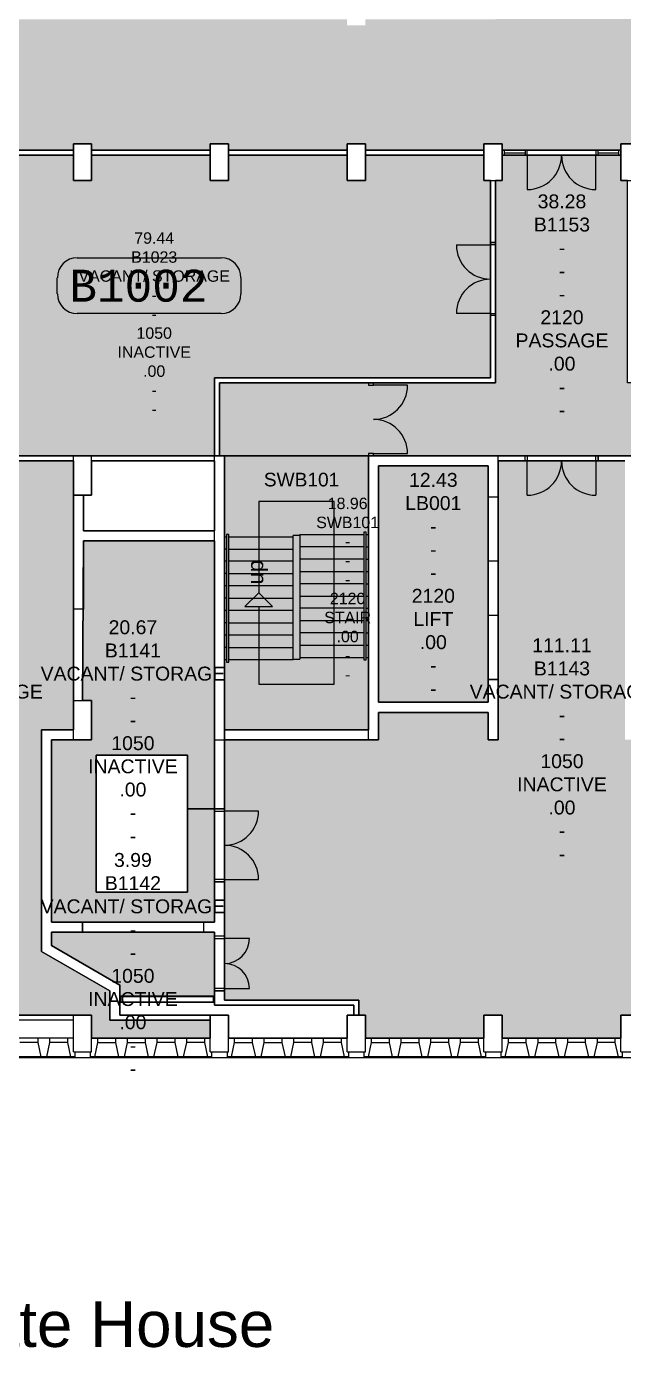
# Model space of a CAD drawing. Header units: inches. Extents: x -2632 to 158712, y -12611 to 70723.
# Drawn here: x 35239 to 48328, y -12611 to 16348 of the extents above; entities that cross this region are included whole.
import ezdxf

# ---------------------------------------------------------------- set-up
doc = ezdxf.new("R2010")
doc.units = ezdxf.units.IN
doc.header["$MEASUREMENT"] = 0
for name, color, linetype in [('BL', 8, 'Continuous'), ('DR', 8, 'Continuous'), ('GROS$', 1, 'Continuous'), ('HL-TMP', 7, 'Continuous'), ('RM', 4, 'Continuous'), ('RM$', 5, 'Continuous'), ('RM$TXT', 5, 'Continuous'), ('TEXT', 7, 'Continuous'), ('WA_EXT', 7, 'Continuous'), ('WN', 4, 'Continuous')]:
    doc.layers.add(name, color=color, linetype=linetype)
doc.styles.add('arial', font='arial.ttf')
doc.styles.add('MONOTXT', font='monotxt.shx')
doc.styles.get("Standard").update_dxf_attribs({"font": 'arial.ttf'})

msp = doc.modelspace()

# ---------------------------------------------------------------- hatches: boundary and pattern name
at = {"layer": 'HL-TMP', "true_color": 0x666666}
h = msp.add_hatch(color=251, dxfattribs=at)
h.paths.add_polyline_path([(63268, 13523), (61068, 13523), (61068, 13273), (60768, 13273), (60768, 12973), (60268, 12973), (60268, 13523), (57668, 13523), (57668, 12973), (57268, 12973), (57268, 13523), (54668, 13523), (54668, 12973), (54578, 12973), (54578, 6933), (60358, 6933), (60358, 9093), (63268, 9093)], flags=0)
h.paths.add_polyline_path([(45413, 12973), (45268, 12973), (45268, 13523), (42668, 13523), (42668, 12973), (42268, 12973), (42268, 13523), (39668, 13523), (39668, 12973), (39268, 12973), (39268, 13523), (36668, 13523), (36668, 12973), (36268, 12973), (36268, 13523), (33668, 13523), (33668, 12973), (33168, 12973), (33168, 13273), (32868, 13273), (32868, 13523), (30668, 13523), (30668, 9093), (33578, 9093), (33578, 6933), (39358, 6933), (39358, 8643), (45413, 8643), (45413, 8743)], flags=0)
h.paths.add_polyline_path([(5093, 61463), (2223, 61463), (2223, 58698), (5093, 58683)], flags=0)
h.paths.add_polyline_path([(39558, 61298), (36378, 61298), (36378, 58978), (39558, 58978)], flags=0)
h.paths.add_polyline_path([(48558, 61298), (45378, 61298), (45378, 58978), (48558, 58978)], flags=0)
h.paths.add_polyline_path([(57558, 61298), (54378, 61298), (54378, 58978), (57558, 58978)], flags=0)
h.paths.add_polyline_path([(67868, 61340), (66268, 61340), (66268, 61298), (63378, 61298), (63378, 58978), (67868, 58978)], flags=0)
h.paths.add_polyline_path([(33358, 8873), (23468, 8873), (23068, 8873), (23068, 6273), (23268, 6273), (23268, 6183), (30268, 6183), (30268, 6933), (33358, 6933)], flags=0)
h.paths.add_polyline_path([(30268, 5963), (23268, 5963), (23268, 4373), (23068, 4373), (23068, 3273), (23268, 3273), (23268, 1373), (23068, 1373), (23053, -4227), (23468, -4227), (23468, -4627), (23068, -4627), (23068, -5852), (24268, -5852), (24268, -5816), (24268, -5327), (24358, -5327), (24358, -4807), (24358, -3037), (23963, -3037), (23963, -1627), (23468, -1627), (23468, -1407), (24183, -1407), (24183, -2817), (27868, -2817), (27868, -2777), (24868, -2777), (24868, 1173), (27868, 1173), (27868, -2817), (28768, -2817), (29268, -2817), (29268, -887), (29268, 933), (30268, 933)], flags=0)
h.paths.add_polyline_path([(35568, 933), (36268, 933), (36268, 6073), (36268, 6823), (33578, 6823), (33578, -2816), (33358, -2816), (33358, 6713), (30668, 6713), (30668, 713), (29488, 713), (29488, -887), (29488, -3724), (29363, -3849), (29190, -3672), (27883, -4979), (28231, -5327), (28818, -5327), (29558, -4587), (30691, -4587), (30691, -4401), (33207, -4401), (33207, -4416), (33578, -4416), (33578, -4587), (34339, -4587), (35023, -4982), (35023, -5327), (36668, -5327), (36668, -5827), (39268, -5827), (39268, -5437), (37068, -5437), (37068, -4793), (35568, -3927)], flags=0)
h.paths.add_polyline_path([(29268, -3037), (27868, -3037), (24578, -3037), (24578, -4399), (27137, -4399), (27137, -4587), (27491, -4587), (27792, -4889), (29216, -3465), (29268, -3516)], flags=0)
h.paths.add_polyline_path([(27399, -4807), (26996, -4807), (26996, -4547), (26986, -4547), (24578, -4547), (24578, -4807), (24578, -5327), (24668, -5327), (24668, -5827), (27268, -5827), (27268, -5327), (27919, -5327)], flags=0)
h.paths.add_polyline_path([(39358, 5073), (36488, 5073), (36468, 1573), (36668, 1573), (36668, 713), (35788, 713), (35788, -3287), (36468, -3287), (39358, -3287), (39358, -800), (38768, -800), (38768, -2627), (36768, -2627), (36768, 373), (38768, 373), (38768, -800), (39358, -800)], flags=0)
h.paths.add_polyline_path([(39358, -3507), (36468, -3507), (35788, -3507), (35788, -3800), (37288, -4666), (37288, -4909), (39358, -4909)], flags=0)
h.paths.add_polyline_path([(54358, -800), (54358, 713), (50978, 713), (50978, 1313), (48578, 1313), (48578, 713), (48358, 713), (48358, 6823), (45578, 6823), (45578, 2033), (45578, 713), (45358, 713), (45358, 1313), (42958, 1313), (42958, 713), (39578, 713), (39578, -800), (39578, -4997), (42523, -4997), (42523, -5327), (42561, -5327), (42668, -5327), (42668, -5827), (45268, -5827), (45268, -5327), (45668, -5327), (45668, -5827), (48268, -5827), (48268, -5327), (48668, -5327), (48668, -5827), (51268, -5827), (51268, -5327), (51413, -5327), (51413, -4997), (54358, -4997), (54358, -4793), (54379, -4793), (54358, -3593)], flags=0)
h.paths.add_polyline_path([(57448, 5073), (54578, 5073), (54578, -3287), (57468, -3290), (57468, -3180), (57168, -2627), (55168, -2627), (55168, 373), (57168, 373), (57168, -2627), (57468, -3180), (58148, -3180), (58148, 713), (57268, 713), (57268, 1573), (57448, 1573)], flags=0)
h.paths.add_polyline_path([(57448, 6073), (57268, 6073), (57268, 6823), (54578, 6823), (54578, 5293), (57448, 5293)], flags=0)
h.paths.add_polyline_path([(57268, -5327), (57668, -5327), (58913, -5327), (58913, -4982), (59596, -4587), (60358, -4587), (60358, -2816), (60358, 6823), (57668, 6823), (57668, 1573), (57668, 933), (58368, 933), (58368, -3927), (56868, -4793), (56868, -5437), (54668, -5437), (54668, -5827), (57268, -5827)], flags=0)
h.paths.add_polyline_path([(66068, 1173), (69068, 1173), (69068, -2777), (66468, -2777), (66468, -3037), (65168, -3037), (64668, -3037), (64674, -3510), (64719, -3465), (66151, -4897), (66445, -4587), (66799, -4587), (66799, -4399), (69358, -4399), (69358, -3037), (69223, -3037), (69223, -2817), (69753, -2817), (69753, -1407), (70468, -1407), (70468, -1227), (70868, -1227), (70868, 1373), (70668, 1373), (70668, 3273), (70868, 3273), (70868, 4373), (70668, 4373), (70668, 5963), (69168, 5963), (63668, 5963), (63668, 933), (64668, 933), (64668, 713), (63268, 713), (63268, 6713), (60578, 6713), (60578, -2816), (60578, -4416), (60578, -4587), (60723, -4587), (60729, -4401), (63244, -4401), (63244, -4587), (64377, -4587), (65117, -5327), (65705, -5327), (66053, -4979), (64747, -3674), (64572, -3849), (64448, -3724), (64448, -887), (64668, -887), (64668, -2817), (66068, -2817)], flags=0)
h.paths.add_polyline_path([(58148, -3800), (58148, -3400), (57468, -3400), (54818, -3397), (54818, -3507), (54578, -3507), (54578, -4793), (54578, -4912), (56648, -4912), (56648, -4666)], flags=0)
h.paths.add_polyline_path([(70818, 8873), (60578, 8873), (60578, 6933), (63668, 6933), (63668, 6183), (69168, 6183), (70668, 6183), (70668, 6273), (70868, 6273)], flags=0)
h.paths.add_polyline_path([(54488, 12973), (54268, 12973), (54268, 13523), (51668, 13523), (51668, 12973), (51268, 12973), (51268, 13523), (48668, 13523), (48668, 12973), (48523, 12973), (48523, 8643), (54488, 8643)], flags=0)
h.paths.add_polyline_path([(61068, 34573), (64943, 34573), (64943, 27813), (60578, 27813), (60578, 28373), (61068, 28373), (61068, 28773), (60578, 28773), (60578, 34373), (61068, 34373)], flags=0)
h.paths.add_polyline_path([(72468, 44873), (70368, 44873), (70368, 45273), (69868, 46139), (67926, 45018), (62999, 45018), (62657, 45215), (60468, 46480), (59664, 46015), (57936, 45018), (53999, 45018), (51468, 46480), (48936, 45018), (44999, 45018), (44999, 45018), (42468, 46480), (39936, 45018), (35999, 45018), (35657, 45215), (35657, 45215), (33468, 46480), (30936, 45018), (25799, 45018), (25457, 45215), (24015, 46048), (23568, 45273), (23568, 44873), (23168, 44873), (23168, 40773), (23568, 40773), (23568, 40628), (32868, 40623), (32868, 40873), (33168, 40873), (33168, 41173), (33668, 41173), (33668, 40628), (34168, 40628), (35768, 40628), (36268, 40628), (36268, 41173), (36668, 41173), (36668, 40628), (39268, 40628), (39268, 41173), (39668, 41173), (39668, 40373), (39268, 40373), (39268, 40518), (38918, 40518), (38918, 39301), (39523, 39301), (39523, 34773), (39568, 34773), (39568, 34373), (39368, 34373), (39368, 34518), (39133, 34518), (39133, 33538), (39523, 33538), (39523, 31613), (43913, 31613), (45508, 35403), (43513, 35880), (45013, 37044), (45468, 36935), (45468, 38573), (48468, 38573), (48468, 36935), (48923, 37044), (50423, 35880), (48428, 35403), (45508, 35403), (43913, 31613), (48413, 31613), (54413, 31613), (54413, 40373), (54268, 40373), (54268, 41173), (54668, 41173), (54668, 40628), (57268, 40628), (57268, 41173), (57668, 41173), (57668, 40628), (60268, 40628), (60268, 41173), (60768, 41173), (60768, 40873), (61068, 40873), (61068, 40623), (70368, 40628), (70368, 40773), (71168, 40773), (71168, 40628), (72182, 40628), (72182, 40773), (72468, 40773)], flags=0)
h.paths.add_polyline_path([(54358, 6933), (51198, 6933), (51198, 933), (54358, 933)], flags=0)
h.paths.add_polyline_path([(79768, 13373), (72668, 13373), (72668, 11390), (72833, 10990), (73635, 10189), (74035, 10023), (78401, 10023), (78801, 10189), (79602, 10990), (79768, 11390)], flags=0)
h.paths.add_polyline_path([(79768, 47256), (79602, 47656), (78801, 48457), (78401, 48623), (74035, 48623), (73635, 48457), (72833, 47656), (72668, 47256), (72668, 45273), (78168, 45273), (78168, 45098), (79753, 45098), (79753, 45273)], flags=0)
h.paths.add_polyline_path([(21268, 47256), (21102, 47656), (20301, 48457), (19901, 48623), (15535, 48623), (15135, 48457), (14333, 47656), (14168, 47256), (14168, 45273), (19668, 45273), (21268, 45273)], flags=0)
h.paths.add_polyline_path([(21268, 13373), (19668, 13373), (15768, 13373), (15768, 13548), (14168, 13548), (14168, 11390), (14333, 10990), (15135, 10189), (15535, 10023), (19901, 10023), (20301, 10189), (21268, 11390)], flags=0)
h.paths.add_polyline_path([(127127, 43176), (121715, 46314), (120963, 45017), (121442, 44737), (122678, 44022), (122678, 40124), (120963, 39129), (121715, 37832), (127127, 40969), (127770, 42073)], flags=0)
h.paths.add_polyline_path([(42738, 6933), (39578, 6933), (39578, 6713), (39578, 933), (42738, 933)], flags=0)
h.paths.add_polyline_path([(93317, 43373), (88153, 43373), (81493, 43373), (81493, 41028), (86168, 41028), (86168, 40628), (89189, 40628), (89189, 40628), (93168, 40628), (93168, 41028), (93317, 41028)], flags=0)
h.paths.add_polyline_path([(12028, 43513), (968, 43513), (968, 43373), (68, 43373), (68, 43513), (-2332, 43513), (-2332, 41028), (-332, 41028), (668, 41028), (668, 40628), (7184, 40628), (7768, 40628), (7768, 41028), (12028, 41028)], flags=0)
h.paths.add_polyline_path([(105082, 39673), (103720, 39673), (103720, 37773), (105082, 37773)], flags=0)
h.paths.add_polyline_path([(105082, 46373), (103720, 46373), (103720, 44473), (105082, 44473)], flags=0)
h.paths.add_polyline_path([(88313, 48323), (86428, 48323), (86428, 43483), (88153, 43483), (88313, 43483)], flags=0)
h.paths.add_polyline_path([(7918, 61463), (5203, 61463), (5203, 58683), (7918, 58683)], flags=0)
h.paths.add_polyline_path([(12718, 61373), (11818, 61373), (11818, 61463), (10618, 61463), (10518, 61463), (10518, 58683), (11968, 58683), (11968, 58773), (12728, 58773)], flags=0)
h.paths.add_polyline_path([(5273, 13518), (7663, 13518), (7663, 4628), (7542, 4628), (7542, 4518), (7773, 4518), (7773, 3518), (5163, 3518), (5163, 4518), (5273, 4518), (5273, 7628)], flags=0)
h.paths.add_polyline_path([(72970, 49525), (71506, 49525), (71506, 48093), (71168, 48093), (71168, 48073), (71168, 47873), (70478, 47873), (70478, 46313), (72368, 46313), (72368, 47256), (72268, 47256), (72268, 47656), (72551, 47939), (72551, 47939), (73554, 48942)], flags=0)
h.paths.add_polyline_path([(54488, 8533), (48413, 8533), (48413, 12973), (48268, 12973), (48268, 13523), (45668, 13523), (45668, 12973), (45523, 12973), (45523, 8533), (39468, 8533), (39468, 6933), (39578, 6933), (42738, 6933), (42787, 6933), (47768, 6933), (50668, 6933), (51198, 6933), (54358, 6933), (54468, 6933)], flags=0)
h.paths.add_polyline_path([(13943, 16373), (13768, 16373), (13768, 16503), (12868, 16503), (12868, 16373), (11968, 16373), (11968, 16553), (5723, 16553), (968, 16553), (968, 16373), (968, 13628), (7323, 13628), (10004, 13628), (13682, 13628), (13768, 13628), (13768, 13773), (13943, 13773)], flags=0)
h.paths.add_polyline_path([(21443, 16373), (21268, 16373), (21268, 16503), (14168, 16503), (14168, 16373), (13993, 16373), (13993, 13773), (14168, 13773), (14168, 13598), (15768, 13598), (15768, 13773), (21268, 13773), (21443, 13773)], flags=0)
h.paths.add_polyline_path([(48413, 31613), (45523, 31613), (45523, 24113), (45523, 23893), (45523, 16503), (42668, 16503), (42668, 16373), (42268, 16373), (42268, 16503), (33668, 16503), (33668, 16373), (33604, 16373), (32868, 16373), (32868, 16503), (23468, 16503), (23468, 16373), (22768, 16373), (22768, 16503), (21668, 16503), (21668, 16373), (21493, 16373), (21493, 13773), (21668, 13773), (21668, 13628), (22709, 13628), (24268, 13628), (24268, 13773), (24668, 13773), (24668, 13633), (30268, 13633), (30268, 13773), (30668, 13773), (30668, 13633), (32868, 13633), (32868, 13773), (33668, 13773), (33668, 13633), (36268, 13633), (36268, 13773), (36668, 13773), (36668, 13633), (39268, 13633), (39268, 13773), (39668, 13773), (39668, 13633), (42268, 13633), (42268, 13773), (42668, 13773), (42668, 13633), (42723, 13633), (45268, 13633), (45268, 13773), (45668, 13773), (45668, 13633), (48268, 13633), (48268, 13773), (48668, 13773), (48668, 13633), (51268, 13633), (51268, 13773), (51668, 13773), (51668, 13633), (54268, 13633), (54268, 13773), (54668, 13773), (54668, 13633), (57268, 13633), (57268, 13773), (57668, 13773), (57668, 13633), (60268, 13633), (60268, 13773), (61068, 13773), (61068, 13633), (63268, 13633), (63268, 13773), (63358, 13773), (63358, 16518), (61411, 16518), (61068, 16518), (61068, 16373), (60268, 16373), (60268, 16518), (51668, 16518), (51668, 16373), (51268, 16373), (51268, 16518), (48413, 16518)], flags=0)
h.paths.add_polyline_path([(104382, 43531), (104382, 44363), (103750, 44363), (102578, 43680), (102578, 40466), (103750, 39783), (104382, 39783)], flags=0)
h.paths.add_polyline_path([(23118, 44873), (19668, 44873), (14168, 44873), (13768, 44873), (12078, 44873), (12078, 43733), (12418, 43733), (12418, 43513), (12078, 43513), (12078, 41028), (12868, 41028), (12868, 40628), (13768, 40628), (13768, 40773), (14168, 40773), (14168, 40628), (21268, 40628), (21268, 40773), (21668, 40773), (21668, 40628), (22768, 40628), (22768, 40773), (23118, 40773)], flags=0)
at = {"layer": 'HL-TMP', "true_color": 0xcccccc}
h = msp.add_hatch(color=254, dxfattribs=at)
h.paths.add_polyline_path([(45358, 3433), (45358, 6713), (42958, 6713), (42958, 1533), (45358, 1533), (45358, 2033)], flags=0)
h.paths.add_polyline_path([(50978, 6713), (50668, 6713), (48578, 6713), (48578, 1533), (48705, 1533), (50978, 1533)], flags=0)
h.paths.add_polyline_path([(76218, 40373), (76518, 40373), (76518, 40408), (79594, 40408), (79594, 40373), (79768, 40373), (79768, 38390), (79602, 37990), (78839, 37205), (78401, 37023), (76218, 37023)], flags=0)
h.paths.add_polyline_path([(72668, 40373), (72782, 40373), (72782, 40408), (75918, 40408), (75918, 40373), (76218, 40373), (76218, 37023), (74152, 37023), (74035, 37023), (73635, 37189), (72833, 37990), (72668, 38390)], flags=0)

# ---------------------------------------------------------------- linework, layer by layer
at = {"layer": 'BL', "linetype": 'Continuous'}
for p, q in [((39678, 5213), (39628, 5213)), ((39628, 5213), (39628, 2413)), ((39678, 2413), (39678, 5213)), ((41233, 5213), (41233, 2479)), ((41233, 5213), (42638, 5213)), ((42688, 5213), (42738, 5213)), ((42738, 5213), (42738, 2513)), ((39578, 5163), (39578, 2463)), ((39578, 5163), (39628, 5163)), ((39678, 5163), (41083, 5163)), ((41083, 2463), (41083, 5188)), ((41233, 5188), (41083, 5188)), ((42638, 4943), (41233, 4943)), ((42688, 4943), (42738, 4943)), ((39628, 4893), (39578, 4893)), ((39678, 4893), (41083, 4893)), ((42638, 4673), (41233, 4673)), ((42688, 4673), (42738, 4673)), ((39628, 4623), (39578, 4623)), ((39628, 4353), (39578, 4353)), ((41083, 4623), (39678, 4623)), ((39678, 4353), (41083, 4353)), ((41233, 4403), (42638, 4403)), ((42688, 4403), (42738, 4403)), ((39628, 4083), (39578, 4083)), ((41083, 4083), (39678, 4083)), ((42638, 4133), (41233, 4133)), ((42688, 4133), (42738, 4133)), ((39628, 3813), (39578, 3813)), ((39678, 3813), (41083, 3813)), ((41233, 3863), (42638, 3863)), ((42688, 3863), (42738, 3863)), ((39628, 3543), (39578, 3543)), ((41083, 3543), (39678, 3543)), ((42638, 3593), (41233, 3593)), ((42688, 3593), (42738, 3593)), ((39628, 3273), (39578, 3273)), ((39678, 3273), (41083, 3273)), ((41233, 3323), (42638, 3323)), ((42688, 3323), (42738, 3323)), ((39628, 3003), (39578, 3003)), ((41083, 3003), (39678, 3003)), ((42638, 3053), (41233, 3053)), ((42688, 3053), (42738, 3053)), ((39628, 2733), (39578, 2733)), ((39678, 2733), (41083, 2733)), ((41233, 2783), (42638, 2783)), ((42688, 2783), (42738, 2783)), ((39628, 2463), (39578, 2463)), ((39628, 2413), (39678, 2413)), ((41083, 2463), (39678, 2463)), ((41083, 2479), (41233, 2479)), ((41233, 2513), (42638, 2513)), ((42688, 2513), (42738, 2513))]:
    msp.add_line(p, q, dxfattribs=at)
for points in [[(40330, 3632), (40330, 1932), (41985, 1932), (41985, 5933)], [(41985, 5933), (40330, 5933), (40330, 3932)], [(42688, 5263), (42638, 5263), (42638, 2463), (42688, 2463), (42688, 5263)], [(40330, 3932), (40030, 3632), (40630, 3632), (40330, 3932)]]:
    msp.add_lwpolyline(points, dxfattribs=at)
at = {"layer": 'DR', "linetype": 'Continuous'}
for p, q in [((45718, 13523), (45718, 13633)), ((48218, 13633), (48218, 13523)), ((46218, 13523), (46218, 12773)), ((47718, 12773), (47718, 13523)), ((44663, 11558), (45413, 11558)), ((45413, 10058), (44663, 10058)), ((43595, 8483), (42845, 8483)), ((42845, 6983), (43595, 6983)), ((46218, 6073), (46218, 6823)), ((47718, 6823), (47718, 6073)), ((40328, -850), (39578, -850)), ((39578, -2350), (40328, -2350)), ((40128, -3643), (39578, -3643)), ((39578, -4743), (40128, -4743))]:
    msp.add_line(p, q, dxfattribs=at)
for points in [[(46218, 13523), (46218, 13633), (46168, 13633), (46168, 13523), (46218, 13523)], [(47768, 13523), (47768, 13633), (47718, 13633), (47718, 13523), (47768, 13523)], [(45413, 11608), (45523, 11608), (45523, 11558), (45413, 11558), (45413, 11608)], [(45413, 10058), (45523, 10058), (45523, 10008), (45413, 10008), (45413, 10058)], [(42845, 8533), (42735, 8533), (42735, 8483), (42845, 8483), (42845, 8533)], [(42845, 6983), (42735, 6983), (42735, 6933), (42845, 6933), (42845, 6983)], [(46168, 6823), (46168, 6933), (46218, 6933), (46218, 6823), (46168, 6823)], [(47718, 6823), (47718, 6933), (47768, 6933), (47768, 6823), (47718, 6823)], [(39578, -800), (39358, -800), (39358, -850), (39578, -850), (39578, -800)], [(39578, -2350), (39358, -2350), (39358, -2400), (39578, -2400), (39578, -2350)], [(39578, -3643), (39578, -3593), (39358, -3593), (39358, -3643), (39578, -3643)], [(39578, -4793), (39578, -4743), (39358, -4743), (39358, -4793), (39578, -4793)]]:
    msp.add_lwpolyline(points, dxfattribs=at)
for centre, radius, start, end in [((46218, 13523), 750, 270, 0), ((47718, 13523), 750, 180, 270), ((45413, 11558), 750, 180, 270), ((45413, 10058), 750, 90, 180), ((42845, 8483), 750, 270, 360), ((42845, 6983), 750, 360, 90), ((46218, 6823), 750, 270, 0), ((47718, 6823), 750, 180, 270), ((39578, -850), 750, 270, 0), ((39578, -2350), 750, 0, 90), ((39578, -3643), 550, 270, 0), ((39578, -4743), 550, 0, 90)]:
    msp.add_arc(centre, radius, start, end, dxfattribs=at)
at = {"layer": 'GROS$'}
for points in [[(48668, 13773), (48268, 13773), (48268, 13633), (45668, 13633), (45668, 13773), (45268, 13773), (45268, 13633), (42723, 13633), (42668, 13633), (42668, 13773), (42268, 13773), (42268, 13633), (39668, 13633), (39668, 13773), (39268, 13773), (39268, 13633), (36668, 13633), (36668, 13773), (36268, 13773), (36268, 13633), (33668, 13633)], [(33668, 13523), (36268, 13523), (36268, 12973), (36668, 12973), (36668, 13523), (39268, 13523), (39268, 12973), (39668, 12973), (39668, 13523), (42268, 13523), (42268, 12973), (42668, 12973), (42668, 13523), (45268, 13523), (45268, 12973), (45413, 12973), (45413, 8743), (45413, 8643), (39358, 8643), (39358, 6933), (33578, 6933)], [(50668, 6933), (47768, 6933), (42787, 6933), (42738, 6933), (42738, 933), (39578, 933), (39578, 6713), (39578, 6933), (39468, 6933), (39468, 8533), (45523, 8533), (45523, 12973), (45668, 12973), (45668, 13523), (48268, 13523), (48268, 12973), (48668, 12973)], [(33578, 6823), (36268, 6823), (36268, 6073), (36668, 6073), (36668, 6823), (39358, 6823), (39358, 5293), (36488, 5293), (36488, 6073), (36268, 6073), (36268, 933), (35568, 933), (35568, -3927), (37068, -4793), (37068, -5437), (39268, -5437), (39268, -5327), (37288, -5327), (37288, -5039), (39358, -5039), (39358, -5107), (42413, -5107), (42413, -5327), (42268, -5327), (42268, -5827), (39668, -5827), (39668, -5327), (39268, -5327), (39268, -5827), (36668, -5827), (36668, -5327), (35023, -5327)], [(48668, -5327), (48268, -5327), (48268, -5827), (45668, -5827), (45668, -5327), (45268, -5327), (45268, -5827), (42668, -5827), (42668, -5327), (42561, -5327), (42523, -5327), (42523, -4997), (39578, -4997), (39578, -800), (39358, -800), (39358, -3287), (36468, -3287), (36468, -3507), (39358, -3507), (39358, -4909), (37288, -4909), (37288, -4666), (35788, -3800), (35788, -3507), (36468, -3507), (36468, -3287), (35788, -3287), (35788, 713), (36668, 713), (36668, 1573), (36468, 1573), (36488, 5073), (39358, 5073), (39358, -800), (38768, -800), (38768, 373), (36768, 373), (36768, -2627), (38768, -2627), (38768, -800), (39578, -800), (39578, 713), (42958, 713), (42958, 1313), (45358, 1313), (45358, 713), (45578, 713), (45578, 2033), (45468, 2033), (45358, 2033), (45358, 1533), (42958, 1533), (42958, 6713), (45358, 6713), (45358, 3433), (45358, 2033), (45578, 2033), (45578, 6823), (48358, 6823)], [(70928, -6262), (23007, -6262)]]:
    msp.add_lwpolyline(points, dxfattribs=at)
at = {"layer": 'RM'}
for points in [[(39358, 6823), (36668, 6823), (36668, 6073), (36488, 6073), (36488, 5293), (39358, 5293)], [(42738, 6933), (39578, 6933), (39578, 6713), (39578, 933), (42738, 933)], [(38768, -800), (38768, 373), (36768, 373), (36768, -2627), (38768, -2627)], [(42268, -5327), (42413, -5327), (42413, -5107), (39358, -5107), (39358, -5039), (37288, -5039), (37288, -5327), (39268, -5327), (39668, -5327), (39668, -5827), (42268, -5827)]]:
    msp.add_lwpolyline(points, close=True, dxfattribs=at)
at = {"layer": 'RM$'}
for points in [[(33668, 13633), (36268, 13633), (36268, 13773), (36668, 13773), (36668, 13633), (39268, 13633), (39268, 13773), (39668, 13773), (39668, 13633), (42268, 13633), (42268, 13773), (42668, 13773), (42668, 13633), (42723, 13633), (45268, 13633), (45268, 13773), (45668, 13773), (45668, 13633), (48268, 13633), (48268, 13773), (48668, 13773)], [(33578, 6933), (39358, 6933), (39358, 8643), (45413, 8643), (45413, 8743), (45413, 12973), (45268, 12973), (45268, 13523), (42668, 13523), (42668, 12973), (42268, 12973), (42268, 13523), (39668, 13523), (39668, 12973), (39268, 12973), (39268, 13523), (36668, 13523), (36668, 12973), (36268, 12973), (36268, 13523), (33668, 13523)], [(35023, -5327), (36668, -5327), (36668, -5827), (39268, -5827), (39268, -5437), (37068, -5437), (37068, -4793), (35568, -3927), (35568, 933), (36268, 933), (36268, 6073), (36268, 6823), (33578, 6823)], [(48358, 6823), (45578, 6823), (45578, 2033), (45578, 713), (45358, 713), (45358, 1313), (42958, 1313), (42958, 713), (39578, 713), (39578, -800), (39578, -4997), (42523, -4997), (42523, -5327), (42561, -5327), (42668, -5327), (42668, -5827), (45268, -5827), (45268, -5327), (45668, -5327), (45668, -5827), (48268, -5827), (48268, -5327), (48668, -5327)]]:
    msp.add_lwpolyline(points, dxfattribs=at)
for points in [[(54488, 8533), (48413, 8533), (48413, 12973), (48268, 12973), (48268, 13523), (45668, 13523), (45668, 12973), (45523, 12973), (45523, 8533), (39468, 8533), (39468, 6933), (39578, 6933), (42738, 6933), (42787, 6933), (47768, 6933), (50668, 6933), (51198, 6933), (54358, 6933), (54468, 6933)], [(42738, 6933), (39578, 6933), (39578, 6713), (39578, 933), (42738, 933)], [(45358, 3433), (45358, 6713), (42958, 6713), (42958, 1533), (45358, 1533), (45358, 2033)], [(39358, 5073), (36488, 5073), (36468, 1573), (36668, 1573), (36668, 713), (35788, 713), (35788, -3287), (36468, -3287), (39358, -3287), (39358, -800), (38768, -800), (38768, -2627), (36768, -2627), (36768, 373), (38768, 373), (38768, -800), (39358, -800)], [(39358, -3507), (36468, -3507), (35788, -3507), (35788, -3800), (37288, -4666), (37288, -4909), (39358, -4909)]]:
    msp.add_lwpolyline(points, close=True, dxfattribs=at)
at = {"layer": 'TEXT', "linetype": 'Continuous'}
for p, q in [((36354, 11277), (39504, 11277)), ((35916, 10490), (35916, 10840)), ((39941, 10840), (39941, 10490)), ((39504, 10052), (36354, 10052))]:
    msp.add_line(p, q, dxfattribs=at)
for centre, start, end in [((36354, 10840), 90, 180), ((39504, 10840), 0, 90), ((36354, 10490), 180, 270), ((39504, 10490), 270, 0)]:
    msp.add_arc(centre, 437, start, end, dxfattribs=at)
at = {"layer": 'WA_EXT', "linetype": 'Continuous'}
for p, q in [((33668, 13633), (36268, 13633)), ((36668, 13773), (36268, 13773)), ((36268, 13773), (36268, 12973)), ((36268, 13523), (36268, 13633)), ((36668, 13773), (36668, 12973)), ((39268, 13633), (36668, 13633)), ((36668, 13523), (36668, 13633)), ((39668, 13773), (39268, 13773)), ((39268, 13773), (39268, 12973)), ((39268, 13523), (39268, 13633)), ((39668, 13773), (39668, 12973)), ((39668, 13633), (42268, 13633)), ((39668, 13523), (39668, 13633)), ((42668, 13773), (42268, 13773)), ((42268, 13773), (42268, 12973)), ((42268, 13523), (42268, 13633)), ((42668, 13773), (42668, 12973)), ((45268, 13633), (42668, 13633)), ((42668, 13523), (42668, 13633)), ((45668, 13773), (45268, 13773)), ((45268, 13773), (45268, 12973)), ((45268, 13523), (45268, 13633)), ((45668, 13773), (45668, 12973)), ((48668, 13773), (48268, 13773)), ((48268, 13773), (48268, 12973)), ((33668, 13523), (36268, 13523)), ((39268, 13523), (36668, 13523)), ((39668, 13523), (42268, 13523)), ((45268, 13523), (42668, 13523)), ((36268, 12973), (36668, 12973)), ((39268, 12973), (39668, 12973)), ((42268, 12973), (42668, 12973)), ((45268, 12973), (45668, 12973)), ((45413, 12973), (45413, 11608)), ((45413, 12973), (45523, 12973)), ((45523, 12973), (45523, 11608)), ((48268, 12973), (48668, 12973)), ((45523, 11608), (45413, 11608)), ((45523, 10008), (45413, 10008)), ((45413, 10008), (45413, 8643)), ((45523, 10008), (45523, 8533)), ((39358, 6823), (39358, 8643)), ((45413, 8643), (39358, 8643)), ((39468, 6933), (39468, 8533)), ((45523, 8533), (39468, 8533)), ((33578, 6933), (36268, 6933)), ((33578, 6823), (36268, 6823)), ((36268, 6933), (36668, 6933)), ((36268, 6073), (36268, 6933)), ((36268, 6823), (36268, 6933)), ((36668, 6073), (36668, 6933)), ((36668, 6933), (39468, 6933)), ((36668, 6823), (36668, 6933)), ((36668, 6823), (39358, 6823)), ((39578, 6933), (39358, 6933)), ((39358, 713), (39358, 6933)), ((39578, 713), (39578, 6933)), ((42738, 713), (42738, 6933)), ((42738, 6933), (45578, 6933)), ((42958, 6713), (45358, 6713)), ((42958, 1533), (42958, 6713)), ((45358, 6033), (45358, 6713)), ((45578, 6033), (45578, 6933)), ((45578, 6933), (46168, 6933)), ((45578, 6823), (45578, 6933)), ((45578, 6823), (46168, 6823)), ((46168, 6823), (46168, 6933)), ((47768, 6823), (47768, 6933)), ((47768, 6933), (48358, 6933)), ((47768, 6823), (48358, 6823)), ((36668, 6073), (36268, 6073)), ((36268, 6073), (36268, 3573)), ((36268, 6073), (36488, 6073)), ((36488, 6073), (36488, 5293)), ((45578, 6033), (45358, 6033)), ((36488, 5293), (39358, 5293)), ((39358, 5073), (39358, 5293)), ((36488, 5073), (39358, 5073)), ((36488, 5073), (36488, 3573)), ((45358, 4633), (45578, 4633)), ((45358, 3433), (45358, 4633)), ((45578, 3433), (45578, 4633)), ((36488, 3573), (36268, 3573)), ((45578, 3433), (45358, 3433)), ((45358, 1533), (45358, 2033)), ((45358, 2033), (45578, 2033)), ((45578, 713), (45578, 2033)), ((36268, 1573), (36668, 1573)), ((36268, 713), (36268, 1573)), ((36668, 713), (36668, 1573)), ((45358, 1533), (42958, 1533)), ((42958, 713), (42958, 1313)), ((42958, 1313), (45358, 1313)), ((45358, 713), (45358, 1313)), ((36268, 933), (35568, 933)), ((35568, 933), (35568, -3927)), ((36268, 713), (36268, 933)), ((39578, 933), (39578, -800)), ((39578, 933), (42738, 933)), ((42738, 713), (42738, 933)), ((35788, 713), (35788, -3287)), ((36268, 713), (35788, 713)), ((36668, 713), (36268, 713)), ((39358, 713), (39578, 713)), ((39358, 713), (39358, -800)), ((39358, 713), (42738, 713)), ((42738, 713), (42958, 713)), ((45358, 713), (45578, 713)), ((36768, 373), (38768, 373)), ((36768, -2627), (36768, 373)), ((38768, 373), (38768, -2627)), ((39578, -800), (39358, -800)), ((39578, -2400), (39358, -2400)), ((39358, -2400), (39358, -3287)), ((39578, -2400), (39578, -3593)), ((38768, -2627), (36768, -2627)), ((36468, -3287), (35788, -3287)), ((36468, -3287), (36468, -3507)), ((39358, -3287), (39118, -3287)), ((39118, -3287), (39118, -3507)), ((35788, -3507), (36468, -3507)), ((35788, -3507), (35788, -3800)), ((39118, -3507), (39358, -3507)), ((39358, -3507), (39358, -3593)), ((39578, -3593), (39358, -3593)), ((35568, -3927), (37068, -4793)), ((35788, -3800), (37288, -4666)), ((37068, -4793), (37068, -5437)), ((37288, -5327), (37288, -4666)), ((39578, -4793), (39358, -4793)), ((39358, -4793), (39358, -5107)), ((39578, -4793), (39578, -4997)), ((39358, -5107), (42413, -5107)), ((39578, -4997), (42523, -4997)), ((42413, -5327), (42413, -5107)), ((42523, -5327), (42523, -4997)), ((36268, -5437), (34913, -5437)), ((36268, -5327), (35023, -5327)), ((36268, -5437), (36268, -5327)), ((36668, -5327), (36268, -5327)), ((36268, -6127), (36268, -5327)), ((36668, -6127), (36668, -5327)), ((39268, -5437), (37068, -5437)), ((39268, -5327), (37288, -5327)), ((39268, -5437), (39268, -5327)), ((39668, -5327), (39268, -5327)), ((39268, -6127), (39268, -5327)), ((39668, -6127), (39668, -5327)), ((42668, -5327), (42268, -5327)), ((42268, -6127), (42268, -5327)), ((42413, -5327), (42523, -5327)), ((42668, -6127), (42668, -5327)), ((45668, -5327), (45268, -5327)), ((45268, -6127), (45268, -5327)), ((45668, -6127), (45668, -5327)), ((48668, -5327), (48268, -5327)), ((48268, -6127), (48268, -5327)), ((36268, -6127), (36668, -6127)), ((39268, -6127), (39668, -6127)), ((42268, -6127), (42668, -6127)), ((45268, -6127), (45668, -6127)), ((48268, -6127), (48668, -6127))]:
    msp.add_line(p, q, dxfattribs=at)
msp.add_lwpolyline([(39331, -5040), (37306, -5040), (37306, -4912), (39331, -4912), (39331, -5040)], dxfattribs=at)
at = {"layer": 'WN', "linetype": 'Continuous'}
for p, q in [((45718, 13578), (46168, 13578)), ((47768, 13578), (48218, 13578)), ((36268, -5827), (34968, -5827)), ((35489, -5927), (35096, -5927)), ((35746, -5827), (35489, -5827)), ((35489, -5827), (35489, -5927)), ((35489, -5927), (35557, -6237)), ((35746, -5927), (35678, -6237)), ((35746, -5827), (35746, -5927)), ((36139, -5927), (35746, -5927)), ((36268, -5827), (36139, -5827)), ((36139, -5827), (36139, -5927)), ((36139, -5927), (36207, -6237)), ((36668, -5827), (36796, -5827)), ((36668, -5827), (37968, -5827)), ((37968, -5827), (36668, -5827)), ((36796, -5927), (36728, -6237)), ((36796, -5827), (36796, -5927)), ((36796, -5927), (37189, -5927)), ((37189, -5827), (37189, -5927)), ((37189, -5827), (37446, -5827)), ((37189, -5927), (37257, -6237)), ((37446, -5927), (37378, -6237)), ((37446, -5827), (37446, -5927)), ((37446, -5927), (37839, -5927)), ((37839, -5827), (37839, -5927)), ((37839, -5827), (38096, -5827)), ((38096, -5827), (37839, -5827)), ((37839, -5827), (37839, -5927)), ((37839, -5927), (37907, -6237)), ((37839, -5927), (37907, -6237)), ((39268, -5827), (37968, -5827)), ((38096, -5927), (38028, -6237)), ((38096, -5927), (38028, -6237)), ((38096, -5827), (38096, -5927)), ((38096, -5827), (38096, -5927)), ((38489, -5927), (38096, -5927)), ((38746, -5827), (38489, -5827)), ((38489, -5827), (38489, -5927)), ((38489, -5927), (38557, -6237)), ((38746, -5927), (38678, -6237)), ((38746, -5827), (38746, -5927)), ((39139, -5927), (38746, -5927)), ((39268, -5827), (39139, -5827)), ((39139, -5827), (39139, -5927)), ((39139, -5927), (39207, -6237)), ((39668, -5827), (39796, -5827)), ((39668, -5827), (40968, -5827)), ((40968, -5827), (39668, -5827)), ((39796, -5927), (39728, -6237)), ((39796, -5827), (39796, -5927)), ((39796, -5927), (40189, -5927)), ((40189, -5827), (40189, -5927)), ((40189, -5827), (40446, -5827)), ((40189, -5927), (40257, -6237)), ((40446, -5927), (40378, -6237)), ((40446, -5827), (40446, -5927)), ((40446, -5927), (40839, -5927)), ((40839, -5827), (40839, -5927)), ((40839, -5827), (41096, -5827)), ((41096, -5827), (40839, -5827)), ((40839, -5827), (40839, -5927)), ((40839, -5927), (40907, -6237)), ((40839, -5927), (40907, -6237)), ((42268, -5827), (40968, -5827)), ((41096, -5927), (41028, -6237)), ((41096, -5927), (41028, -6237)), ((41096, -5827), (41096, -5927)), ((41096, -5827), (41096, -5927)), ((41489, -5927), (41096, -5927)), ((41746, -5827), (41489, -5827)), ((41489, -5827), (41489, -5927)), ((41489, -5927), (41557, -6237)), ((41746, -5927), (41678, -6237)), ((41746, -5827), (41746, -5927)), ((42139, -5927), (41746, -5927)), ((42268, -5827), (42139, -5827)), ((42139, -5827), (42139, -5927)), ((42139, -5927), (42207, -6237)), ((42668, -5827), (42796, -5827)), ((42668, -5827), (43968, -5827)), ((43968, -5827), (42668, -5827)), ((42796, -5927), (42728, -6237)), ((42796, -5827), (42796, -5927)), ((42796, -5927), (43189, -5927)), ((43189, -5827), (43189, -5927)), ((43189, -5827), (43446, -5827)), ((43189, -5927), (43257, -6237)), ((43446, -5927), (43378, -6237)), ((43446, -5827), (43446, -5927)), ((43446, -5927), (43839, -5927)), ((43839, -5827), (43839, -5927)), ((43839, -5827), (44096, -5827)), ((44096, -5827), (43839, -5827)), ((43839, -5827), (43839, -5927)), ((43839, -5927), (43907, -6237)), ((43839, -5927), (43907, -6237)), ((45268, -5827), (43968, -5827)), ((44096, -5927), (44028, -6237)), ((44096, -5927), (44028, -6237)), ((44096, -5827), (44096, -5927)), ((44096, -5827), (44096, -5927)), ((44489, -5927), (44096, -5927)), ((44746, -5827), (44489, -5827)), ((44489, -5827), (44489, -5927)), ((44489, -5927), (44557, -6237)), ((44746, -5927), (44678, -6237)), ((44746, -5827), (44746, -5927)), ((45139, -5927), (44746, -5927)), ((45268, -5827), (45139, -5827)), ((45139, -5827), (45139, -5927)), ((45139, -5927), (45207, -6237)), ((45668, -5827), (45796, -5827)), ((45668, -5827), (46968, -5827)), ((46968, -5827), (45668, -5827)), ((45796, -5927), (45728, -6237)), ((45796, -5827), (45796, -5927)), ((45796, -5927), (46189, -5927)), ((46189, -5827), (46189, -5927)), ((46189, -5827), (46446, -5827)), ((46189, -5927), (46257, -6237)), ((46446, -5927), (46378, -6237)), ((46446, -5827), (46446, -5927)), ((46446, -5927), (46839, -5927)), ((46839, -5827), (46839, -5927)), ((46839, -5827), (47096, -5827)), ((47096, -5827), (46839, -5827)), ((46839, -5827), (46839, -5927)), ((46839, -5927), (46907, -6237)), ((46839, -5927), (46907, -6237)), ((48268, -5827), (46968, -5827)), ((47096, -5927), (47028, -6237)), ((47096, -5927), (47028, -6237)), ((47096, -5827), (47096, -5927)), ((47096, -5827), (47096, -5927)), ((47489, -5927), (47096, -5927)), ((47746, -5827), (47489, -5827)), ((47489, -5827), (47489, -5927)), ((47489, -5927), (47557, -6237)), ((47746, -5927), (47678, -6237)), ((47746, -5827), (47746, -5927)), ((48139, -5927), (47746, -5927)), ((48268, -5827), (48139, -5827)), ((48139, -5827), (48139, -5927)), ((48139, -5927), (48207, -6237)), ((36207, -6237), (33636, -6237)), ((35618, -6237), (35518, -6237)), ((35518, -6237), (35718, -6237)), ((36299, -6237), (36199, -6237)), ((36299, -6127), (36299, -6237)), ((36636, -6127), (36636, -6237)), ((39207, -6237), (36636, -6237)), ((36636, -6237), (36736, -6237)), ((37418, -6237), (37218, -6237)), ((37318, -6237), (37418, -6237)), ((37968, -6237), (37868, -6237)), ((37968, -6237), (37868, -6237)), ((37968, -6237), (38068, -6237)), ((37968, -6237), (38068, -6237)), ((38618, -6237), (38518, -6237)), ((38518, -6237), (38718, -6237)), ((39299, -6237), (39199, -6237)), ((39299, -6127), (39299, -6237)), ((39636, -6127), (39636, -6237)), ((42207, -6237), (39636, -6237)), ((39636, -6237), (39736, -6237)), ((40418, -6237), (40218, -6237)), ((40318, -6237), (40418, -6237)), ((40968, -6237), (40868, -6237)), ((40968, -6237), (40868, -6237)), ((40968, -6237), (41068, -6237)), ((40968, -6237), (41068, -6237)), ((41618, -6237), (41518, -6237)), ((41518, -6237), (41718, -6237)), ((42299, -6237), (42199, -6237)), ((42299, -6127), (42299, -6237)), ((42636, -6127), (42636, -6237)), ((45207, -6237), (42636, -6237)), ((42636, -6237), (42736, -6237)), ((43418, -6237), (43218, -6237)), ((43318, -6237), (43418, -6237)), ((43968, -6237), (43868, -6237)), ((43968, -6237), (43868, -6237)), ((43968, -6237), (44068, -6237)), ((43968, -6237), (44068, -6237)), ((44618, -6237), (44518, -6237)), ((44518, -6237), (44718, -6237)), ((45299, -6237), (45199, -6237)), ((45299, -6127), (45299, -6237)), ((45636, -6127), (45636, -6237)), ((48207, -6237), (45636, -6237)), ((45636, -6237), (45736, -6237)), ((46418, -6237), (46218, -6237)), ((46318, -6237), (46418, -6237)), ((46968, -6237), (46868, -6237)), ((46968, -6237), (46868, -6237)), ((46968, -6237), (47068, -6237)), ((46968, -6237), (47068, -6237)), ((47618, -6237), (47518, -6237)), ((47518, -6237), (47718, -6237)), ((48299, -6237), (48199, -6237)), ((48299, -6127), (48299, -6237))]:
    msp.add_line(p, q, dxfattribs=at)
for points in [[(46168, 13523), (45668, 13523), (45668, 13633), (46168, 13633)], [(47768, 13523), (48268, 13523), (48268, 13633), (47768, 13633)]]:
    msp.add_lwpolyline(points, dxfattribs=at)

# ---------------------------------------------------------------- texts
at = {"layer": 'BL', "linetype": 'Continuous'}
msp.add_text('up', height=347.7, rotation=90, dxfattribs=at).set_placement((40430, 4114))
at = {"layer": 'RM$TXT', "attachment_point": 8}
for s, insert, char_height in [('38.28^M^JB1153^M^J-^M^J-^M^J-^M^J2120^M^JPASSAGE^M^J.00^M^J-^M^J-^M^J', (46978, 7788), 304.8), ('79.44^M^JB1023^M^JVACANT/ STORAGE^M^J-^M^J-^M^J1050^M^JINACTIVE^M^J.00^M^J-^M^J-^M^J', (38040, 7834), 250), ('12.43^M^JLB001^M^J-^M^J-^M^J-^M^J2120^M^JLIFT^M^J.00^M^J-^M^J-^M^J', (44158, 1683), 304.8), ('18.96^M^JSWB101^M^J-^M^J-^M^J-^M^J2120^M^JSTAIR^M^J.00^M^J-^M^J-^M^J', (42280, 2017), 250), ('20.67^M^JB1141^M^JVACANT/ STORAGE^M^J-^M^J-^M^J1050^M^JINACTIVE^M^J.00^M^J-^M^J-^M^J', (37573, -1547), 304.8), ('67.88^M^JB1138^M^JVACANT/ STORAGE^M^J-^M^J-^M^J1050^M^JINACTIVE^M^J.00^M^J-^M^J-^M^J', (33575, -1942), 304.8), ('111.11^M^JB1143^M^JVACANT/ STORAGE^M^J-^M^J-^M^J1050^M^JINACTIVE^M^J.00^M^J-^M^J-^M^J', (46978, -1942), 304.8), ('3.99^M^JB1142^M^JVACANT/ STORAGE^M^J-^M^J-^M^J1050^M^JINACTIVE^M^J.00^M^J-^M^J-^M^J', (37573, -6648), 304.8)]:
    msp.add_mtext(s, dxfattribs=dict(at, insert=insert, char_height=char_height))
at = {"layer": 'TEXT', "linetype": 'Continuous'}
for s, height, style, p in [('B1002', 700, 'MONOTXT', (36179, 10315)), ('SWB101', 300, 'arial', (40443, 6265)), ('Basement 1 Senate House', 1000, 'arial', (23977, -12597))]:
    msp.add_text(s, height=height, dxfattribs=dict(at, style=style)).set_placement(p)

doc.saveas('drawing.dxf')
